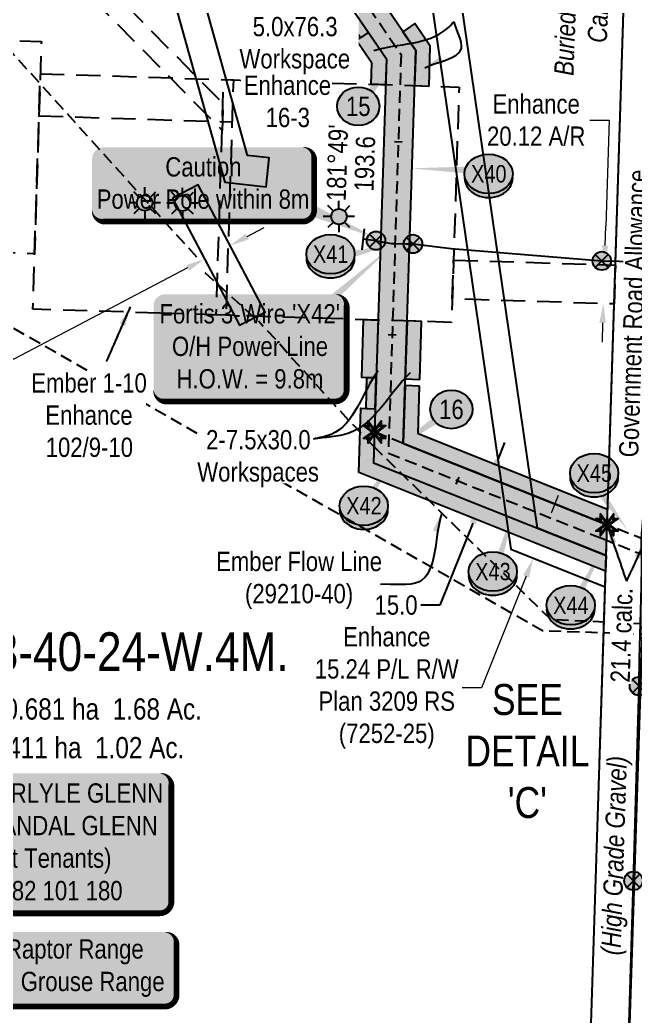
# Model space of a CAD drawing. Extents: x 337432 to 345408, y 5808486 to 5816348.
# Drawn here: x 338960 to 339278, y 5809742 to 5810258 of the extents above; entities that cross this region are included whole.
import ezdxf
from ezdxf.enums import TextEntityAlignment as Align

# ---------------------------------------------------------------- set-up
doc = ezdxf.new("R2010")
doc.units = 0
doc.header["$LTSCALE"] = 5
doc.header["$PDSIZE"] = 0.5
for name, pattern in [('foc-ACCESSROAD', [3.75, 2.5, -1.25]), ('foc-FLOWLINE', [3.75, 2.5, -1.25]), ('foc-TIELINE', [1.875, 1.25, -0.625]), ('foc-TRAV', [1.875, 1.25, -0.625]), ('POWERLINE5', [7.8, 2.4, -0.6, 0.6, -0.6, 0.6, -0.6, 2.4]), ('UG_PIPE', [1.875, 1.25, -0.625])]:
    doc.linetypes.add(name, pattern=pattern)
doc.layers.get('Defpoints').update_dxf_attribs({"color": 9})
for name, color, linetype in [('AS-OWNER', 7, 'Continuous'), ('AS-PIPE-UG', 44, 'UG_PIPE'), ('AS-PIPE-UG-T', 44, 'Continuous'), ('AS-POWER', 104, 'foc-POWER'), ('AS-POWER-EXISTING', 72, 'POWERLINE5'), ('AS-POWER-EXISTING-ANC', 72, 'Continuous'), ('AS-POWER-T4', 104, 'Continuous'), ('AS-SYMBOL', 7, 'Continuous'), ('AS-TELEPHONE-T', 224, 'Continuous'), ('AS-TELUS', 224, 'foc-TEL'), ('AS-WILDLIFE-BLOCK', 131, 'Continuous'), ('C-AR', 13, 'foc-ACCESSROAD'), ('C-FLOWLINE', 13, 'foc-FLOWLINE'), ('C-RW', 13, 'Continuous'), ('C-SYMBOL', 7, 'Continuous'), ('C-WS', 13, 'foc-ACCESSROAD'), ('C-WS-S', 13, 'Continuous'), ('CG-NOTES', 7, 'Continuous'), ('CHAINAGE', 201, 'foc-TIELINE'), ('DETAIL-T', 7, 'Continuous'), ('F-RW', 190, 'Continuous'), ('F-WS', 190, 'foc-ACCESSROAD'), ('F-WS-S', 190, 'Continuous'), ('L-AREAREQUIRED', 7, 'Continuous'), ('L-AREAWORK', 5, 'Continuous'), ('L-BD1', 253, 'Continuous'), ('L-MON', 1, 'Continuous'), ('L-ROAD-T', 7, 'Continuous'), ('L-SEC', 7, 'Continuous'), ('P-CROSSINGS', 250, 'Continuous'), ('P-ELEVATION', 7, 'Continuous'), ('P-IOP7', 10, 'Continuous'), ('P-IOP7-H', 21, 'Continuous'), ('P-LTO7', 14, 'Continuous'), ('P-PROPOSED', 10, 'Continuous'), ('P-PROPOSED-H', 21, 'Continuous'), ('P-TEMP-H7', 41, 'Continuous'), ('P-TEMP_WORKSPACE7', 46, 'Continuous'), ('P-TRAV', 4, 'foc-TRAV'), ('P-TXT', 4, 'Continuous')]:
    doc.layers.add(name, color=color, linetype=linetype)
for name, color, linetype, lineweight in [('C-AR-T', 13, 'Continuous', 9), ('C-RW-T', 13, 'Continuous', 9), ('C-WS-T', 13, 'Continuous', 9), ('F-RW-T', 190, 'Continuous', 9), ('F-WS-T', 190, 'Continuous', 9), ('P-TEMP-T7', 46, 'Continuous', 18), ('P-TEMP-T7-1', 46, 'Continuous', 18), ('T-TEXT', 48, 'Continuous', 18)]:
    doc.layers.add(name, color=color, linetype=linetype, lineweight=lineweight)
doc.styles.add('100L', font='', dxfattribs={"height": 11})
doc.styles.add('175L', font='', dxfattribs={"height": 20})
doc.styles.add('80', font='', dxfattribs={"height": 10})
doc.styles.add('80CG', font='', dxfattribs={"height": 10})
doc.styles.add('80L', font='', dxfattribs={"height": 10})
doc.styles.add('80LS', font='', dxfattribs={"height": 10})
doc.styles.add('Crossing', font='', dxfattribs={"height": 10})
doc.styles.add('foc-LtypeFont', font='', dxfattribs={"height": 7.35})
doc.styles.get('100L').set_extended_font_data('Arial Narrow')
doc.styles.get('175L').set_extended_font_data('Arial Narrow')
doc.styles.get('80').set_extended_font_data('Arial Narrow')
doc.styles.get('80CG').set_extended_font_data('Arial Narrow')
doc.styles.get('80L').set_extended_font_data('Arial Narrow')
doc.styles.get('80LS').set_extended_font_data('Arial Narrow', italic=True)
doc.styles.get('Crossing').set_extended_font_data('Arial Narrow')
doc.styles.get('foc-LtypeFont').set_extended_font_data('Arial Narrow')
doc.linetypes.add('foc-POWER', pattern='A,6,-1,["P",foc-LtypeFont,S=0.2,R=0,X=-0.625,Y=-0.75],-1.24,4', length=12.24)
doc.linetypes.add('foc-POWER-NOLINE', pattern='A,0,-4,["P",foc-LtypeFont,S=0.2,R=0,X=-0.625,Y=-0.75],-8.24', length=12.24)
doc.linetypes.add('foc-TEL', pattern='A,2,-1,["T",foc-LtypeFont,S=0.2,R=0,X=-0.425,Y=-0.75],-1.24,8', length=12.24)
doc.linetypes.add('foc-TEL-NOLINE', pattern='A,0,-2,["T",foc-LtypeFont,S=0.2,R=0,X=-0.425,Y=-0.75],-10.24', length=12.24)
doc.dimstyles.new('Compass 5 000', dxfattribs={"dimscale": 5, "dimtxt": 9, "dimasz": 2, "dimexe": 0.2, "dimexo": 0.0625, "dimgap": 0.5, "dimtad": 0, "dimtih": 1, "dimtoh": 1, "dimzin": 0, "dimdsep": 46, "dimtxsty": '80CG', "dimcen": 0.1, "dimse1": 1, "dimse2": 1, "dimclrd": 256, "dimclrt": 256, "dimaunit": 1, "dimadec": 4, "dimazin": 0, "dimtfac": 0.06, "dimtofl": 0, "dimtmove": 0, "dimatfit": 1, "dimfxl": 0.2, "dimtolj": 1, "dimtzin": 0, "dimlwd": -1, "dimarcsym": 0})

# ---------------------------------------------------------------- blocks, each defined once
blk = doc.blocks.new('*U49')
h = blk.add_hatch(color=255)
edge = h.paths.add_edge_path()
edge.add_line((-71.5, -20), (71.5, -20))
edge.add_arc((71.5, -14), 6, 270, 360)
edge.add_line((77.5, -14), (77.5, 12.5))
edge.add_arc((71.5, 12.5), 6, 0, 90)
edge.add_line((71.5, 18.5), (-71.5, 18.5))
edge.add_arc((-71.5, 12.5), 6, 90, 180)
edge.add_line((-77.5, 12.5), (-77.5, -14))
edge.add_arc((-71.5, -14), 6, 180, 270)
at = {"color": 131, "flags": 128}
blk.add_lwpolyline([(-71.5, -20, 3, 3, 0), (71.5, -20, 3, 3, 0.414214), (77.5, -14, 3, 3, 0), (77.5, 12.5, 3, 0, 0.414214), (71.5, 18.5, 0, 0, 0), (-71.5, 18.5, 0, 0, 0.414214), (-77.5, 12.5, 0, 0, 0), (-77.5, -14, 0, 3, 0.414214)], format="xyseb", close=True, dxfattribs=at)
at = {"color": 131, "style": '80'}
blk.add_attdef('ENTER_TEXT_001', (-35.99, -5), '', height=10, dxfattribs=at)
blk = doc.blocks.new('*D73')
at = {"layer": 'C-AR-T', "transparency": 16777216}
for p, q in [((339254.79, 5810206.32), (339264.79, 5810206.32)), ((339264.79, 5810206.32), (339263.05, 5810151.43)), ((339262.74, 5810141.43), (339263.05, 5810151.43)), ((339261.46, 5810101.33), (339261.15, 5810091.34))]:
    blk.add_line(p, q, dxfattribs=at)
for points in [[(339261.07, 5810141.48), (339264.4, 5810141.38), (339262.42, 5810131.44)], [(339259.8, 5810101.39), (339263.13, 5810101.28), (339261.78, 5810111.33)]]:
    blk.add_solid(points, dxfattribs=at)
at = {"layer": 'Defpoints', "color": 0, "transparency": 16777216}
for p in [(339220.32, 5810132.77), (339262.42, 5810131.44), (339219.68, 5810112.66)]:
    blk.add_point(p, dxfattribs=at)
at = {"layer": 'C-AR-T', "transparency": 16777216, "insert": (339227.06, 5810206.32), "char_height": 10, "attachment_point": 5, "style": '80CG'}
blk.add_mtext('\\A1;Enhance\\P20.12 A/R', dxfattribs=at)
blk = doc.blocks.new('*D127')
at = {"layer": 'C-RW-T', "transparency": 16777216}
for p, q in [((339053.61, 5810311.13), (339063.24, 5810313.82)), ((339019.87, 5810301.71), (338919.68, 5810273.76)), ((338919.68, 5810273.76), (338909.68, 5810273.76))]:
    blk.add_line(p, q, dxfattribs=at)
for points in [[(339053.16, 5810312.73), (339054.06, 5810309.52), (339043.98, 5810308.44)], [(339019.42, 5810303.32), (339020.31, 5810300.11), (339029.5, 5810304.4)]]:
    blk.add_solid(points, dxfattribs=at)
at = {"layer": 'Defpoints', "color": 0, "transparency": 16777216}
for p in [(339043.98, 5810308.44), (339044.57, 5810306.32), (339030.09, 5810302.28)]:
    blk.add_point(p, dxfattribs=at)
at = {"layer": 'C-RW-T', "transparency": 16777216, "insert": (338870.6, 5810273.76), "char_height": 10, "attachment_point": 5, "style": '80CG'}
blk.add_mtext('\\A1;Enhance\\P15.00 P/L R/W\\PPlan 952 3120', dxfattribs=at)
blk = doc.blocks.new('*D172')
at = {"layer": 'C-RW-T', "transparency": 16777216}
for p, q in [((339234.92, 5810002.94), (339238.62, 5810012.23)), ((339221.85, 5809970.19), (339198.77, 5809912.36)), ((339198.77, 5809912.36), (339188.77, 5809912.36))]:
    blk.add_line(p, q, dxfattribs=at)
for points in [[(339233.37, 5810003.56), (339236.47, 5810002.32), (339231.21, 5809993.65)], [(339220.3, 5809970.8), (339223.4, 5809969.57), (339225.55, 5809979.47)]]:
    blk.add_solid(points, dxfattribs=at)
at = {"layer": 'Defpoints', "color": 0, "transparency": 16777216}
for p in [(339243.51, 5809988.75), (339225.55, 5809979.47), (339237.86, 5809974.57)]:
    blk.add_point(p, dxfattribs=at)
at = {"layer": 'C-RW-T', "transparency": 16777216, "insert": (339149.69, 5809912.36), "char_height": 10, "width": 372.4986, "attachment_point": 5, "style": '80CG'}
blk.add_mtext('\\A1;Enhance\\P15.24 P/L R/W\\PPlan 3209 RS\\P(7252-25)', dxfattribs=at)
blk = doc.blocks.new('*D212')
at = {"layer": 'Defpoints', "color": 0, "transparency": 16777216}
for p in [(339068.61, 5810141.4), (339070.19, 5810138.39), (339056.96, 5810131.43)]:
    blk.add_point(p, dxfattribs=at)
at = {"layer": 'F-RW-T', "transparency": 16777216}
for p, q in [((339077.46, 5810146.06), (339086.31, 5810150.72)), ((339046.53, 5810129.79), (338956.64, 5810082.5)), ((338956.64, 5810082.5), (338946.64, 5810082.5))]:
    blk.add_line(p, q, dxfattribs=at)
for points in [[(339076.68, 5810147.54), (339078.23, 5810144.59), (339068.61, 5810141.4)], [(339045.75, 5810131.26), (339047.3, 5810128.31), (339055.38, 5810134.45)]]:
    blk.add_solid(points, dxfattribs=at)
at = {"layer": 'F-RW-T', "transparency": 16777216, "insert": (338907.55, 5810082.5), "char_height": 10, "attachment_point": 5, "style": '80CG'}
blk.add_mtext('\\A1;Ember\\P15.00 P/L R/W\\PPlan 022 0917', dxfattribs=at)
blk = doc.blocks.new('*D215')
at = {"layer": 'Defpoints', "color": 0, "transparency": 16777216}
for p in [(338865.12, 5809642.7), (338873.2, 5809642.45), (338864.81, 5809632.65)]:
    blk.add_point(p, dxfattribs=at)
at = {"layer": 'F-RW-T', "transparency": 16777216}
for p, q in [((338873.51, 5809652.45), (338874.35, 5809679.37)), ((338874.35, 5809679.37), (338884.35, 5809679.37)), ((338872.58, 5809622.41), (338872.27, 5809612.41))]:
    blk.add_line(p, q, dxfattribs=at)
for points in [[(338871.85, 5809652.5), (338875.18, 5809652.4), (338873.2, 5809642.45)], [(338870.91, 5809622.46), (338874.24, 5809622.35), (338872.89, 5809632.4)]]:
    blk.add_solid(points, dxfattribs=at)
at = {"layer": 'F-RW-T', "transparency": 16777216, "insert": (338930.74, 5809679.37), "char_height": 10, "attachment_point": 5, "style": '80CG'}
blk.add_mtext('\\A1;Ember\\P10.06 P/L R/W\\PPlan 5438 MC\\P(29210-194 Abd.)', dxfattribs=at)
blk = doc.blocks.new('*U55')
h = blk.add_hatch(color=59)
edge = h.paths.add_edge_path()
edge.add_line((-71.5, -37), (71.5, -37))
edge.add_arc((71.5, -31), 6, 270, 360)
edge.add_line((77.5, -31), (77.5, 29.5))
edge.add_arc((71.5, 29.5), 6, 0, 90)
edge.add_line((71.5, 35.5), (-71.5, 35.5))
edge.add_arc((-71.5, 29.5), 6, 90, 180)
edge.add_line((-77.5, 29.5), (-77.5, -31))
edge.add_arc((-71.5, -31), 6, 180, 270)
at = {"color": 1, "flags": 128}
blk.add_lwpolyline([(-71.5, -37, 3, 3, 0), (71.5, -37, 3, 3, 0.414214), (77.5, -31, 3, 3, 0), (77.5, 29.5, 3, 0, 0.414214), (71.5, 35.5, 0, 0, 0), (-71.5, 35.5, 0, 0, 0.414214), (-77.5, 29.5, 0, 0, 0), (-77.5, -31, 0, 3, 0.414214)], format="xyseb", close=True, dxfattribs=at)
blk.add_lwpolyline([(-23.19, -12.72, 0, 7.5, 0), (0, 0, 0, 0, 0)], format="xyseb", dxfattribs=at)
at = {"color": 1, "style": '80'}
blk.add_attdef('ENTER_TEXT_001', (-35.99, -5), '', height=10, dxfattribs=at)
blk = doc.blocks.new('xing2')
h = blk.add_hatch(color=50)
h.dxf.hatch_style = 1
edge = h.paths.add_edge_path()
edge.add_ellipse((0, 0), major_axis=(-12.5, 0), ratio=0.816297, start_angle=0, end_angle=360)
h = blk.add_hatch(color=250)
h.dxf.hatch_style = 1
edge = h.paths.add_edge_path()
edge.add_ellipse((0, -2.05), major_axis=(-12.5, 0), ratio=0.816297, start_angle=0, end_angle=180)
edge.add_line((12.5, -2.05), (12.5, 0))
edge.add_ellipse((0, 0), major_axis=(-12.5, 0), ratio=0.816297, start_angle=0, end_angle=180, ccw=False)
edge.add_line((-12.5, 0), (-12.5, -2.05))
at = {"color": 250}
blk.add_ellipse((0, 0), major_axis=(-12.5, 0), ratio=0.816297, dxfattribs=at)
blk.add_ellipse((0, -2.05), major_axis=(-12.5, 0), ratio=0.816297, start_param=0, end_param=3.141593, dxfattribs=at)
at = {"color": 250, "style": 'Crossing'}
blk.add_attdef('CROSSING', text='', height=9, dxfattribs=at).set_placement((0.09, 0.02), align=Align.MIDDLE_CENTER)
at = {"color": 250, "style": 'Crossing', "flags": 1}
for tag, p in [('OWNER', (0.09, -12.49)), ('DESCRIPTION', (0.09, -25.77)), ('LOCATION', (0.09, -39.3)), ('DWG_REF', (0.09, -52.84))]:
    blk.add_attdef(tag, text='', height=9, dxfattribs=at).set_placement(p, align=Align.MIDDLE_CENTER)
blk = doc.blocks.new('GAS')
h = blk.add_hatch(color=255)
h.dxf.hatch_style = 1
edge = h.paths.add_edge_path()
edge.add_arc((0, 0), 0.9, 0, 360)
for p, q in [((-0.57, 0.57), (-1.14, 1.14)), ((0, 0.81), (0, 1.62)), ((0.57, 0.57), (1.14, 1.14)), ((-0.81, 0), (-1.62, 0)), ((1.62, 0), (0.81, 0)), ((-0.57, -0.57), (-1.14, -1.14)), ((0, -0.81), (0, -1.62)), ((1.14, -1.14), (0.57, -0.57))]:
    blk.add_line(p, q)
blk.add_circle((0, 0), 0.8)
blk = doc.blocks.new('TEMP')
h = blk.add_hatch(color=255)
h.dxf.hatch_style = 1
h.paths.add_polyline_path([(0, 0.25), (-0.67, 1.15), (-0.67, 0.67), (-1.15, 0.67), (-0.25, 0), (-1.15, -0.67), (-0.67, -0.67), (-0.67, -1.15), (0, -0.25), (0.67, -1.15), (0.67, -0.67), (1.15, -0.67), (0.25, 0), (1.15, 0.67), (0.67, 0.67), (0.67, 1.15)])
h.paths.add_polyline_path([(0.57, 0.85), (0.57, 0.57), (0.85, 0.57), (0.08, 0), (0.85, -0.57), (0.57, -0.57), (0.57, -0.85), (0, -0.08), (-0.57, -0.85), (-0.57, -0.57), (-0.85, -0.57), (-0.08, 0), (-0.85, 0.57), (-0.57, 0.57), (-0.57, 0.85), (0, 0.08)], flags=16)
h = blk.add_hatch(color=1)
h.dxf.hatch_style = 1
h.paths.add_polyline_path([(0, 0.08), (-0.57, 0.85), (-0.57, 0.57), (-0.85, 0.57), (-0.08, 0), (-0.85, -0.57), (-0.57, -0.57), (-0.57, -0.85), (0, -0.08), (0.57, -0.85), (0.57, -0.57), (0.85, -0.57), (0.08, 0), (0.85, 0.57), (0.57, 0.57), (0.57, 0.85)])
at = {"color": 1}
for p, q in [((-0.08, 0), (0.08, 0)), ((0, 0.08), (0, -0.08))]:
    blk.add_line(p, q, dxfattribs=at)
at = {"color": 255, "flags": 128}
blk.add_lwpolyline([(-0.25, 0), (-1.15, 0.67), (-0.67, 0.67), (-0.67, 1.15), (0, 0.25), (0.67, 1.15), (0.67, 0.67), (1.15, 0.67), (0.25, 0), (1.15, -0.67), (0.67, -0.67), (0.67, -1.15), (0, -0.25), (-0.67, -1.15), (-0.67, -0.67), (-1.15, -0.67)], close=True, dxfattribs=at)
at = {"color": 1, "flags": 128}
blk.add_lwpolyline([(-0.08, 0), (-0.85, 0.57), (-0.57, 0.57), (-0.57, 0.85), (0, 0.08), (0.57, 0.85), (0.57, 0.57), (0.85, 0.57), (0.08, 0), (0.85, -0.57), (0.57, -0.57), (0.57, -0.85), (0, -0.08), (-0.57, -0.85), (-0.57, -0.57), (-0.85, -0.57)], close=True, dxfattribs=at)
blk = doc.blocks.new('*U306')
at = {"layer": 'P-ELEVATION'}
h = blk.add_hatch(color=111, dxfattribs=at)
h.dxf.hatch_style = 1
edge = h.paths.add_edge_path()
edge.add_ellipse((0, 0), major_axis=(-10.94, 0), ratio=0.913794, start_angle=0, end_angle=360)
at = {"layer": 'P-ELEVATION', "color": 7, "flags": 128}
blk.add_lwpolyline([(0, 0, 5, 0, 0), (22.16, 26.78, 0, 0, 0)], format="xyseb", dxfattribs=at)
at = {"layer": 'P-ELEVATION', "color": 7}
blk.add_ellipse((0, 0), major_axis=(-10.94, 0), ratio=0.913794, dxfattribs=at)
at = {"layer": 'P-ELEVATION', "style": '80'}
blk.add_attdef('BEND', text='', height=10, dxfattribs=at).set_placement((0, 0), align=Align.MIDDLE_CENTER)
blk = doc.blocks.new('*U305')
at = {"layer": 'P-ELEVATION'}
h = blk.add_hatch(color=111, dxfattribs=at)
h.dxf.hatch_style = 1
edge = h.paths.add_edge_path()
edge.add_ellipse((0, 0), major_axis=(-10.94, 0), ratio=0.913794, start_angle=0, end_angle=360)
at = {"layer": 'P-ELEVATION', "color": 7, "flags": 128}
blk.add_lwpolyline([(0, 0, 5, 0, 0), (-32.63, -22.66, 0, 0, 0)], format="xyseb", dxfattribs=at)
at = {"layer": 'P-ELEVATION', "color": 7}
blk.add_ellipse((0, 0), major_axis=(-10.94, 0), ratio=0.913794, dxfattribs=at)
at = {"layer": 'P-ELEVATION', "style": '80'}
blk.add_attdef('BEND', text='', height=10, dxfattribs=at).set_placement((0, 0), align=Align.MIDDLE_CENTER)
blk = doc.blocks.new('POWERPOLE')
h = blk.add_hatch(color=255)
edge = h.paths.add_edge_path()
edge.add_arc((0, 0), 0.96, 0, 360)
at = {"linetype": 'Continuous'}
for p, q in [((0.68, -0.68), (-0.68, 0.68)), ((-0.68, -0.68), (0.68, 0.68))]:
    blk.add_line(p, q, dxfattribs=at)
blk.add_circle((0, 0), 0.96, dxfattribs=at)
blk = doc.blocks.new('*U302')
at = {"color": 72}
blk.add_line((0.12, 1.09), (-0.12, -1.09), dxfattribs=at)
at = {"layer": 'AS-SYMBOL', "color": 72, "flags": 128}
blk.add_lwpolyline([(1.36, -0.15), (0, 0)], dxfattribs=at)
blk = doc.blocks.new('*U303')
h = blk.add_hatch(color=255)
edge = h.paths.add_edge_path()
edge.add_line((-44, -28.5), (44, -28.5))
edge.add_arc((44, -22.5), 6, 270, 360)
edge.add_line((50, -22.5), (50, 21))
edge.add_arc((44, 21), 6, 0, 90)
edge.add_line((44, 27), (-44, 27))
edge.add_arc((-44, 21), 6, 90, 180)
edge.add_line((-50, 21), (-50, -22.5))
edge.add_arc((-44, -22.5), 6, 180, 270)
at = {"color": 104, "flags": 128}
blk.add_lwpolyline([(-44, -28.5, 3, 3, 0), (44, -28.5, 3, 3, 0.414214), (50, -22.5, 3, 3, 0), (50, 21, 3, 0, 0.414214), (44, 27, 0, 0, 0), (-44, 27, 0, 0, 0.414214), (-50, 21, 0, 0, 0), (-50, -22.5, 0, 3, 0.414214)], format="xyseb", close=True, dxfattribs=at)
at = {"color": 104, "style": '80'}
blk.add_attdef('ENTER_TEXT_001', (-26.85, -4.92), '', height=10, dxfattribs=at)
blk = doc.blocks.new('*U258')
h = blk.add_hatch(color=50)
edge = h.paths.add_edge_path()
edge.add_line((-51.5, -20), (51.5, -20))
edge.add_arc((51.5, -14), 6, 270, 360)
edge.add_line((57.5, -14), (57.5, 12.5))
edge.add_arc((51.5, 12.5), 6, 0, 90)
edge.add_line((51.5, 18.5), (-51.5, 18.5))
edge.add_arc((-51.5, 12.5), 6, 90, 180)
edge.add_line((-57.5, 12.5), (-57.5, -14))
edge.add_arc((-51.5, -14), 6, 180, 270)
at = {"color": 240, "flags": 128}
blk.add_lwpolyline([(-51.5, -20, 3, 3, 0), (51.5, -20, 3, 3, 0.414214), (57.5, -14, 3, 3, 0), (57.5, 12.5, 3, 0, 0.414214), (51.5, 18.5, 0, 0, 0), (-51.5, 18.5, 0, 0, 0.414214), (-57.5, 12.5, 0, 0, 0), (-57.5, -14, 0, 3, 0.414214)], format="xyseb", close=True, dxfattribs=at)
at = {"color": 240, "style": '80'}
blk.add_attdef('ENTER_TEXT_001', (-26.85, -4.92), '', height=10, dxfattribs=at)
blk = doc.blocks.new('*D304')
at = {"layer": 'Defpoints', "color": 0, "transparency": 16777216}
for p in [(339197.03, 5810023.45), (339203.47, 5810020.88), (339191.47, 5810009.52)]:
    blk.add_point(p, dxfattribs=at)
at = {"layer": 'P-TXT', "transparency": 16777216}
for p, q in [((339207.18, 5810030.17), (339210.89, 5810039.46)), ((339194.21, 5809997.67), (339177.26, 5809955.22)), ((339177.26, 5809955.22), (339167.26, 5809955.22))]:
    blk.add_line(p, q, dxfattribs=at)
for points in [[(339205.63, 5810030.79), (339208.73, 5810029.55), (339203.47, 5810020.88)], [(339192.66, 5809998.28), (339195.75, 5809997.05), (339197.91, 5810006.95)]]:
    blk.add_solid(points, dxfattribs=at)
at = {"layer": 'P-TXT', "transparency": 16777216, "insert": (339154.51, 5809955.22), "char_height": 10, "attachment_point": 5, "style": '80CG'}
blk.add_mtext('\\A1;15.0', dxfattribs=at)

msp = doc.modelspace()

# ---------------------------------------------------------------- hatches: boundary and pattern name
at = {"layer": 'P-IOP7-H'}
h = msp.add_hatch(color=256, dxfattribs=at)
h.dxf.hatch_style = 1
h.paths.add_polyline_path([(339149.52, 5810238.074), (339142.89, 5810028.917), (339263.248, 5809980.872), (339263.759, 5809996.815), (339158.212, 5810038.948), (339164.664, 5810242.491), (339095.289, 5810344.047), (339080.299, 5810344.524), (339080.144, 5810339.63)])
at = {"layer": 'P-PROPOSED-H'}
h = msp.add_hatch(color=256, dxfattribs=at)
h.dxf.hatch_style = 1
h.paths.add_polyline_path([(339149.52, 5810238.074), (339142.89, 5810028.917), (339263.248, 5809980.872), (339263.759, 5809996.815), (339158.212, 5810038.948), (339164.664, 5810242.491), (339095.289, 5810344.047), (339125.944, 5811311.092), (339028.933, 5811364.829), (338702.719, 5811577.933), (338664.844, 5811580.66), (338497.66, 5811690.068), (338285.099, 5811768.626), (338077.767, 5811899.573), (338080.091, 5811972.02), (338065.102, 5811972.491), (337951.559, 5811896.194), (337959.922, 5811883.745), (338064.51, 5811954.025), (338062.501, 5811891.478), (338278.423, 5811755.105), (338490.869, 5811676.59), (338659.887, 5811565.981), (338697.768, 5811563.254), (339021.514, 5811351.762), (339110.665, 5811302.409), (339080.144, 5810339.63)])
at = {"layer": 'P-TEMP-H7'}
h = msp.add_hatch(color=256, dxfattribs=at)
h.dxf.hatch_style = 1
h.paths.add_polyline_path([(339136.03, 5810248.96), (339092.935, 5810312.044), (339097.063, 5810314.864), (339140.157, 5810251.779)])
h = msp.add_hatch(color=256, dxfattribs=at)
h.dxf.hatch_style = 1
h.paths.add_polyline_path([(339171.579, 5810223.972), (339172.236, 5810244.7), (339164.254, 5810256.384), (339158.063, 5810252.155), (339164.664, 5810242.491), (339164.085, 5810224.21)])
h = msp.add_hatch(color=256, dxfattribs=at)
h.dxf.hatch_style = 1
h.paths.add_polyline_path([(339141.601, 5810224.922), (339141.948, 5810235.865), (339133.966, 5810247.55), (339140.157, 5810251.779), (339149.52, 5810238.074), (339149.096, 5810224.685)])
h = msp.add_hatch(color=256, dxfattribs=at)
h.dxf.hatch_style = 1
h.paths.add_polyline_path([(339145.233, 5810102.826), (339144.282, 5810072.848), (339136.788, 5810073.085), (339137.738, 5810103.064)])
h = msp.add_hatch(color=256, dxfattribs=at)
h.dxf.hatch_style = 1
h.paths.add_polyline_path([(339166.766, 5810072.135), (339167.716, 5810102.113), (339160.222, 5810102.351), (339159.271, 5810072.372)])
h = msp.add_hatch(color=256, dxfattribs=at)
h.dxf.hatch_style = 1
h.paths.add_polyline_path([(339143.777, 5810056.901), (339144.282, 5810072.848), (339139.286, 5810073.006), (339138.78, 5810057.059)])
h = msp.add_hatch(color=256, dxfattribs=at)
h.dxf.hatch_style = 1
h.paths.add_polyline_path([(339166.657, 5810068.689), (339159.162, 5810068.927), (339158.212, 5810038.948), (339263.759, 5809996.815), (339264.015, 5810004.787), (339165.873, 5810043.964)])
h = msp.add_hatch(color=256, dxfattribs=at)
h.dxf.hatch_style = 1
h.paths.add_polyline_path([(339262.993, 5809972.9), (339135.228, 5810023.902), (339136.282, 5810057.139), (339143.777, 5810056.901), (339142.89, 5810028.917), (339263.248, 5809980.872)])

# ---------------------------------------------------------------- linework, layer by layer
at = {"color": 240, "flags": 128}
msp.add_lwpolyline([(339144.299, 5810145.28, 0, 7.498, 0), (339102.559, 5810163.185, 0, 0, 0)], format="xyseb", dxfattribs=at)
at = {"layer": 'AS-PIPE-UG', "flags": 128}
for points in [[(338721.171, 5810502.77), (338908.703, 5810293.331), (339053.286, 5810133.248)], [(339440.526, 5809783.011), (339331.506, 5809938.29), (339230.317, 5809941.953), (338478.494, 5810371.769), (338370.294, 5810400.017)], [(339055.445, 5810127.488), (339083.323, 5810102.209)], [(339142.88, 5810037.466), (339136.958, 5810043.747), (339124.786, 5810056.505), (339108.468, 5810074.685), (339100.359, 5810083.379), (339093.162, 5810091.669), (339083.323, 5810102.209)], [(339142.88, 5810037.466), (339234.447, 5809947.936), (339308.028, 5809944.349)]]:
    msp.add_lwpolyline(points, dxfattribs=at)
at = {"layer": 'AS-POWER', "linetype": 'foc-POWER-NOLINE', "flags": 128}
msp.add_lwpolyline([(339269.074, 5809534.449), (339277.401, 5809812.494), (339280.331, 5809913.264, -0.0054767), (339281.595, 5809963.284, -0.0054767), (339281.733, 5809973.118, -0.0054767), (339281.729, 5809981.031, -0.0054767), (339281.523, 5809989.284, -0.0054767), (339283.891, 5810014.335, -0.0054767), (339287.746, 5810133.043), (339287.069, 5810143.629), (339287.676, 5810151.18), (339287.694, 5810158.661), (339288.577, 5810190.63), (339289.842, 5810228.303), (339291.483, 5810248.255), (339294.677, 5810348.745), (339294.677, 5810348.745)], format="xyb", dxfattribs=at)
at = {"layer": 'AS-POWER', "flags": 128}
msp.add_lwpolyline([(339144.139, 5810143.934), (339152.145, 5810142.526), (339153.903, 5810142.395), (339159.713, 5810142.286), (339163.307, 5810142.256), (339183.129, 5810139.838), (339261.008, 5810133.466), (339287.746, 5810133.043)], dxfattribs=at)
at = {"layer": 'AS-POWER-T4', "flags": 128}
msp.add_lwpolyline([(339153.903, 5810142.395, 0, 4.999, 0), (339110.146, 5810104.038, 4.999, 4.999, 0)], format="xyseb", dxfattribs=at)
at = {"layer": 'AS-TELUS', "linetype": 'foc-TEL-NOLINE', "flags": 128}
msp.add_lwpolyline([(339259.802, 5809873.278), (339274.7, 5810338.41)], dxfattribs=at)
at = {"layer": 'C-AR', "flags": 128}
msp.add_lwpolyline([(339184.274, 5810133.913), (339268.052, 5810131.258), (339267.415, 5810111.151), (339183.637, 5810113.807)], close=True, dxfattribs=at)
at = {"layer": 'C-FLOWLINE', "flags": 128}
msp.add_lwpolyline([(337944.964, 5811823.574), (338570.58, 5810908.745), (338838.614, 5810457.967), (338874.383, 5810408.444), (339064.862, 5810214.949), (339064.422, 5810201.056), (338866.673, 5810401.935), (338829.969, 5810452.827), (338562.115, 5810903.301), (337932.508, 5811823.966)], dxfattribs=at)
at = {"layer": 'C-RW', "flags": 128}
for points in [[(339147.486, 5810442.579), (339213.877, 5809984.134), (339262.729, 5809964.641), (339263.248, 5809980.872), (339227.688, 5809995.067), (339162.944, 5810442.08), (339028.933, 5811364.829), (339011.82, 5811375.886)], [(338819.258, 5810453.173), (338997.423, 5810419.237), (339065.858, 5810174.182), (339087.213, 5810171.855), (339088.839, 5810186.772), (339077.583, 5810187.997), (339009.437, 5810432.241), (338915.859, 5810450.055), (338830.145, 5810466.372), (338803.246, 5810549.055), (338788.974, 5810544.395), (338813.309, 5810469.579), (338752.526, 5810481.15), (338682.574, 5810580.757), (338670.323, 5810572.108), (338744.122, 5810467.483)]]:
    msp.add_lwpolyline(points, close=True, dxfattribs=at)
at = {"layer": 'C-WS', "flags": 128}
for points in [[(338865.984, 5810250.485), (338970.869, 5810247.1), (338967.315, 5810137.128), (338862.429, 5810140.512)], [(339065.255, 5810227.343), (339187.114, 5810223.48), (339183.251, 5810101.621), (339061.392, 5810105.484)]]:
    msp.add_lwpolyline(points, close=True, dxfattribs=at)
at = {"layer": 'CHAINAGE'}
for p, q in [((339153.666, 5810195.313), (339157.663, 5810195.186)), ((339150.498, 5810095.385), (339154.495, 5810095.258)), ((339185.62, 5810017.781), (339187.103, 5810021.495))]:
    msp.add_line(p, q, dxfattribs=at)
at = {"layer": 'F-RW', "flags": 128}
msp.add_lwpolyline([(339038.762, 5810165.92), (339073.489, 5810100.123), (339086.741, 5810106.935), (339052.025, 5810172.928)], close=True, dxfattribs=at)
at = {"layer": 'F-WS'}
msp.add_line((338969.626, 5810208.632), (339069.574, 5810205.405), dxfattribs=at)
at = {"layer": 'F-WS', "flags": 128}
msp.add_lwpolyline([(339032.065, 5810106.413), (338966.451, 5810108.493), (338970.33, 5810230.411), (339070.277, 5810227.183), (339066.401, 5810105.325), (339032.065, 5810106.413)], dxfattribs=at)
at = {"layer": 'L-SEC'}
for points in [[(339248.958, 5809534.666), (339248.971, 5809535.082), (339248.971, 5809535.082), (339261.835, 5809936.746), (339274.7, 5810338.41)], [(339269.074, 5809534.449), (339281.938, 5809936.112), (339294.803, 5810337.772)]]:
    msp.add_lwpolyline(points, dxfattribs=at)
at = {"layer": 'P-CROSSINGS', "flags": 128}
for points in [[(339161.735, 5810181.401, 0, 3.998, 0), (339195.317, 5810180.392, 1.999, 1.999, 0)], [(339153.903, 5810142.395, 0, 3.998, 0), (339127.717, 5810135.859, 1.999, 1.999, 0)], [(339151.894, 5810028.652, 0, 3.998, 0), (339138.411, 5810008.379, 1.999, 1.999, 0)], [(339274.621, 5809993.697, 0, 3.998, 0), (339258.936, 5810015.577, 1.999, 1.999, 0)], [(339216.511, 5810008.27, 0, 3.998, 0), (339206.227, 5809973.472, 1.999, 1.999, 0)]]:
    msp.add_lwpolyline(points, format="xyseb", dxfattribs=at)
at = {"layer": 'P-LTO7', "flags": 128}
msp.add_lwpolyline([(339149.52, 5810238.074), (339142.89, 5810028.917), (339263.248, 5809980.872), (339263.759, 5809996.815), (339158.212, 5810038.948), (339164.664, 5810242.491), (339095.289, 5810344.047), (339080.299, 5810344.524), (339080.144, 5810339.63), (339149.52, 5810238.074)], close=True, dxfattribs=at)
at = {"layer": 'P-TEMP_WORKSPACE7', "flags": 128}
for points in [[(339136.03, 5810248.96), (339092.935, 5810312.044), (339097.063, 5810314.864), (339140.157, 5810251.779)], [(339171.579, 5810223.972), (339172.236, 5810244.7), (339164.254, 5810256.384), (339158.063, 5810252.155), (339164.664, 5810242.491), (339164.085, 5810224.21)], [(339141.601, 5810224.922), (339141.948, 5810235.865), (339133.966, 5810247.55), (339140.157, 5810251.779), (339149.52, 5810238.074), (339149.096, 5810224.685)], [(339145.233, 5810102.826), (339144.282, 5810072.848), (339136.788, 5810073.085), (339137.738, 5810103.064)], [(339166.766, 5810072.135), (339167.716, 5810102.113), (339160.222, 5810102.351), (339159.271, 5810072.372)], [(339143.777, 5810056.901), (339144.282, 5810072.848), (339139.286, 5810073.006), (339138.78, 5810057.059)], [(339166.657, 5810068.689), (339159.162, 5810068.927), (339158.212, 5810038.948), (339263.759, 5809996.815), (339264.015, 5810004.787), (339165.873, 5810043.964)], [(339262.993, 5809972.9), (339135.228, 5810023.902), (339136.282, 5810057.139), (339143.777, 5810056.901), (339142.89, 5810028.917), (339263.248, 5809980.872)]]:
    msp.add_lwpolyline(points, close=True, dxfattribs=at)
at = {"layer": 'P-TRAV'}
for p, q in [((339158.212, 5810038.948), (339143.395, 5810044.863)), ((339208.867, 5810018.727), (339192.784, 5810025.147)), ((339283.628, 5809988.884), (339263.759, 5809996.815))]:
    msp.add_line(p, q, dxfattribs=at)

# ---------------------------------------------------------------- block references
at = {"xscale": 0.99978226, "yscale": 0.99978226, "zscale": 0.99978226}
msp.add_blockref('*U305', (339183.172, 5810056.59), dxfattribs=at).add_auto_attribs({'BEND': '16'})
at = {"layer": 'AS-OWNER', "color": 5}
ref = msp.add_blockref('*U55', (338960.684, 5809832.675), dxfattribs=at)
ref.add_attrib('ENTER_TEXT_001', 'WESLEY CARLYLE GLENN', (338888.198, 5809852.935), dxfattribs={"layer": '0', "color": 1, "height": 10, "style": '80'})
ref.add_attrib('ENTER_TEXT_002', 'WESLEY RANDAL GLENN', (338891.07, 5809836.091), dxfattribs={"layer": '0', "color": 1, "height": 10, "style": '80'})
ref.add_attrib('ENTER_TEXT_003', '(As Joint Tenants)', (338914.204, 5809819.253), dxfattribs={"layer": '0', "color": 1, "height": 10, "style": '80'})
ref.add_attrib('ENTER_TEXT_004', 'C. of T. 082 101 180', (338908.464, 5809802.409), dxfattribs={"layer": '0', "color": 1, "height": 10, "style": '80'})
at = {"layer": 'AS-POWER-EXISTING', "xscale": 4.998911300000001, "yscale": 4.998911300000001, "zscale": 4.998911300000001}
for p in [(339144.139, 5810143.934), (339163.307, 5810142.256), (339261.008, 5810133.466), (339280.331, 5809913.264), (339277.401, 5809812.494)]:
    msp.add_blockref('POWERPOLE', p, dxfattribs=at)
at = {"layer": 'AS-POWER-EXISTING-ANC', "xscale": 4.998911300000001, "yscale": 4.998911300000001, "zscale": 4.998911300000001}
msp.add_blockref('*U302', (339137.362, 5810144.667), dxfattribs=at)
at = {"layer": 'AS-POWER-T4'}
ref = msp.add_blockref('*U303', (339078.945, 5810089.181), dxfattribs=dict(at, xscale=0.99978226, yscale=0.99978226, zscale=0.99978226))
ref.add_attrib('ENTER_TEXT_001', "Fortis 3-Wire 'X42'", (339032.001, 5810101.087), dxfattribs={"layer": '0', "color": 104, "height": 9.99782, "style": '80'})
ref.add_attrib('ENTER_TEXT_002', 'O/H Power Line', (339038.483, 5810084.247), dxfattribs={"layer": '0', "color": 104, "height": 9.99782, "style": '80'})
ref.add_attrib('ENTER_TEXT_003', 'H.O.W. = 9.8m', (339040.839, 5810067.406), dxfattribs={"layer": '0', "color": 104, "height": 9.99782, "style": '80'})
at = {"layer": 'AS-WILDLIFE-BLOCK'}
ref = msp.add_blockref('*U49', (338963.379, 5809767.418), dxfattribs=dict(at, xscale=0.99978226, yscale=0.99978226, zscale=0.99978226))
ref.add_attrib('ENTER_TEXT_001', 'Sensitive Raptor Range', (338902.887, 5809772.22), dxfattribs={"layer": '0', "color": 131, "height": 9.99783, "style": '80'})
ref.add_attrib('ENTER_TEXT_002', 'Sharp Tailed Grouse Range', (338892.061, 5809755.38), dxfattribs={"layer": '0', "color": 131, "height": 9.99783, "style": '80'})
at = {"layer": 'C-WS-S', "xscale": 5.000000000000043, "yscale": 5.000000000000043, "zscale": 5.000000000000043}
msp.add_blockref('GAS', (339124.944, 5810156.394), dxfattribs=at)
at = {"layer": 'CG-NOTES'}
ref = msp.add_blockref('*U258', (339054.643, 5810173.819), dxfattribs=dict(at, xscale=0.99978226, yscale=0.99978226, zscale=0.99978226))
ref.add_attrib('ENTER_TEXT_001', 'Caution', (339035.036, 5810177.169), dxfattribs={"layer": '0', "color": 240, "height": 9.9978, "style": '80'})
ref.add_attrib('ENTER_TEXT_002', 'Power Pole within 8m', (338999.512, 5810160.465), dxfattribs={"layer": '0', "color": 240, "height": 9.99782, "style": '80'})
at = {"layer": 'F-WS-S', "xscale": 5.000000000000043, "yscale": 5.000000000000043, "zscale": 5.000000000000043}
for p in [(339024.368, 5810163.473), (339043.897, 5810163.278)]:
    msp.add_blockref('GAS', p, dxfattribs=at)
at = {"layer": 'L-MON', "color": 5, "xscale": 4.998911300000001, "yscale": 4.998911300000001, "zscale": 4.998911300000001}
for p in [(339143.395, 5810044.863), (339263.759, 5809996.815)]:
    msp.add_blockref('TEMP', p, dxfattribs=at)
at = {"layer": 'P-CROSSINGS', "xscale": 0.9996571799999981, "yscale": 0.9996571799999981, "zscale": 0.9996571799999981}
for p, values in [((339202.444, 5810178.537), {'CROSSING': 'X40'}), ((339120.573, 5810136.934), {'CROSSING': 'X41'}), ((339137.794, 5810006.677), {'CROSSING': 'X42'}), ((339204.591, 5809972.604), {'CROSSING': 'X43'}), ((339244.93, 5809955.144), {'CROSSING': 'X44'})]:
    msp.add_blockref('xing2', p, dxfattribs=at).add_auto_attribs(values)

# ---------------------------------------------------------------- texts
at = {"layer": 'AS-PIPE-UG-T', "insert": (339104.299, 5809968.02), "char_height": 9.99783, "attachment_point": 5, "style": '80CG'}
msp.add_mtext('\\A1;Ember Flow Line\\P(29210-40)', dxfattribs=at)
at = {"layer": 'AS-TELEPHONE-T', "insert": (339236.359, 5810229.289), "char_height": 10, "attachment_point": 1, "rotation": 87.98789, "style": '80L'}
msp.add_mtext_dynamic_manual_height_columns('\\pi0.29898;{\\fArial Narrow|b0|i1|c0|p34;Buried Telus \\P\\pi17.89106;Cable}', width=64.38377, gutter_width=49.989, heights=[0], dxfattribs=at)
at = {"layer": 'C-SYMBOL', "color": 3, "style": '175L'}
msp.add_text('N.E.1/4 Sec. 3-40-24-W.4M.', height=19.99565, dxfattribs=at).set_placement((338955.08, 5809915.149), align=Align.BOTTOM_CENTER)
at = {"layer": 'L-AREAREQUIRED', "style": '100L'}
msp.add_text('Area Required = 0.681 ha  1.68 Ac.', height=10.9976, dxfattribs=at).set_placement((338955.08, 5809892.654), align=Align.BOTTOM_CENTER)
at = {"layer": 'L-AREAWORK', "style": '100L'}
msp.add_text('Workspace = 0.411 ha  1.02 Ac.', height=10.9976, dxfattribs=at).set_placement((338955.08, 5809872.659), align=Align.BOTTOM_CENTER)
at = {"layer": 'L-BD1', "style": '80L'}
for s, p in [("181°49'", (339124.056, 5810184.219)), ('193.6', (339138.296, 5810183.767))]:
    msp.add_text(s, height=9.9978, rotation=88.1843, dxfattribs=at).set_placement(p, align=Align.MIDDLE)
at = {"layer": 'T-TEXT', "style": '80LS'}
msp.add_text('(High Grade Gravel)', height=10, rotation=88.16563, dxfattribs=at).set_placement((339267.39, 5809825.557), align=Align.MIDDLE_CENTER)

# ---------------------------------------------------------------- dimensions: what is measured, and where the dimension line sits
at = {"layer": 'C-AR-T'}
dim = msp.add_linear_dim(base=(339262.419, 5810131.436), p1=(339219.68, 5810112.664), p2=(339220.317, 5810132.771), angle=88.18431, text='Enhance\\P20.12 A/R', dimstyle='Compass 5 000', override={"dimtxt": 10, "dimtmove": 1}, dxfattribs=at)
dim.commit()
dim.dimension.update_dxf_attribs({"geometry": '*D73', "text_midpoint": (339255.303, 5810206.323), "dimtype": 161})
at = {"layer": 'C-RW-T'}
dim = msp.add_linear_dim(base=(339043.978, 5810308.441), p1=(339030.091, 5810302.276), p2=(339044.571, 5810306.316), angle=15.58952, text='Enhance\\P15.00 P/L R/W\\PPlan 952 3120', dimstyle='Compass 5 000', override={"dimtxt": 10}, dxfattribs=at)
dim.commit()
dim.dimension.update_dxf_attribs({"geometry": '*D127', "text_midpoint": (338870.598, 5810273.762), "dimtype": 161})
at = {"layer": 'F-RW-T'}
dim = msp.add_linear_dim(base=(338873.201, 5809642.453), p1=(338864.809, 5809632.652), p2=(338865.121, 5809642.705), angle=88.21873, text='Ember\\P10.06 P/L R/W\\PPlan 5438 MC\\P(29210-194 Abd.)', dimstyle='Compass 5 000', override={"dimtxt": 10}, dxfattribs=at)
dim.commit()
dim.dimension.update_dxf_attribs({"geometry": '*D215', "text_midpoint": (338930.738, 5809679.373), "dimtype": 161})
at = {"layer": 'P-TXT'}
dim = msp.add_linear_dim(base=(339203.473, 5810020.881), p1=(339191.474, 5810009.523), p2=(339197.033, 5810023.451), angle=68.23891, text='15.0', dimstyle='Compass 5 000', dxfattribs=at)
dim.commit()
dim.dimension.update_dxf_attribs({"geometry": '*D304', "text_midpoint": (339154.508, 5809955.216), "dimtype": 161})

# ---------------------------------------------------------------- leaders
at = {"layer": 'AS-PIPE-UG-T', "path_type": 1}
msp.add_leader([(339178.202, 5810002.93), (339166.438, 5809967.288), (339146.371, 5809965.916)], dimstyle='Compass 5 000', override={"dimgap": 0.5, "dimtad": 0}, dxfattribs=at)
at = {"layer": 'F-WS-T', "path_type": 1}
msp.add_leader([(339016.857, 5810109.717), (339004.45, 5810081.307)], dimstyle='Compass 5 000', override={"dimgap": 0.5, "dimtad": 0}, dxfattribs=at)
at = {"layer": 'P-TEMP-T7', "path_type": 1}
msp.add_leader([(339142.942, 5810242.414), (339180.825, 5810253.673), (339184.569, 5810257.218)], dimstyle='Compass 5 000', dxfattribs=at)
msp.add_leader([(339169.397, 5810233.388), (339188.312, 5810243.432), (339184.569, 5810257.218)], dimstyle='Compass 5 000', override={"dimgap": 0.5, "dimtad": 0}, dxfattribs=at)
at = {"layer": 'P-TXT', "path_type": 1}
for points in [[(339263.759, 5809996.815), (339273.765, 5809967.686)], [(339283.628, 5809988.884), (339273.765, 5809967.686)]]:
    msp.add_leader(points, dimstyle='Compass 5 000', override={"dimgap": 0.5, "dimtad": 0}, dxfattribs=at)

# ---------------------------------------------------------------- next in the draw order: texts
at = {"layer": 'L-ROAD-T', "insert": (339272.28, 5810106.411), "char_height": 10, "width": 150.41456, "attachment_point": 2, "rotation": 88.16563, "style": '80L', "bg_fill": 3, "box_fill_scale": 1.1, "bg_fill_color": 256, "bg_fill_transparency": 0}
msp.add_mtext('Government Road Allowance', dxfattribs=at)

# ---------------------------------------------------------------- next in the draw order: linework, layer by layer
at = {"layer": 'CHAINAGE'}
msp.add_lwpolyline([(338041.655, 5812239.99), (338079.373, 5812181.146), (338073.75, 5812007.357), (338073.078, 5811987.254), (338072.597, 5811972.26), (338070.135, 5811895.525), (338281.761, 5811761.866), (338494.264, 5811683.329), (338662.366, 5811573.321), (338700.244, 5811570.593), (339025.061, 5811358.402), (339118.305, 5811306.752), (339087.716, 5810341.839), (339157.092, 5810240.282), (339150.551, 5810033.933), (339260.979, 5809989.851), (339280.848, 5809981.92), (339321.249, 5809965.793), (339541.186, 5809785.362), (339813.865, 5809466.104), (339940.45, 5809462.087), (340243.902, 5809191.372), (340241.761, 5809015.236)], dxfattribs=at)

# ---------------------------------------------------------------- next in the draw order: block references
at = {"layer": 'P-CROSSINGS', "xscale": 0.9996571799999981, "yscale": 0.9996571799999981, "zscale": 0.9996571799999981}
msp.add_blockref('xing2', (339257.067, 5810023.542), dxfattribs=at).add_auto_attribs({'CROSSING': 'X45'})

# ---------------------------------------------------------------- next in the draw order: texts
at = {"layer": 'DETAIL-T', "color": 3, "insert": (339222.507, 5809879.578), "char_height": 16, "width": 63.63613, "attachment_point": 5, "style": '80CG', "bg_fill": 3, "box_fill_scale": 1.1, "bg_fill_color": 256, "bg_fill_transparency": 0}
msp.add_mtext("SEE\\PDETAIL\\P'C'", dxfattribs=at)
at = {"layer": 'P-TEMP-T7', "insert": (339073.322, 5810259.79), "char_height": 9.99783, "attachment_point": 1, "style": '100L', "bg_fill": 2}
msp.add_mtext_dynamic_manual_height_columns('\\pi6.97209;5.0x76.3\\P\\pi0.12842;Workspace', width=56.88847, gutter_width=54.988, heights=[0], dxfattribs=at)
at = {"layer": 'P-TEMP-T7-1', "insert": (339054.355, 5810045.875), "char_height": 9.99783, "attachment_point": 1, "style": '100L', "bg_fill": 3, "box_fill_scale": 1.1, "bg_fill_color": 256, "bg_fill_transparency": 0}
msp.add_mtext_dynamic_manual_height_columns('\\pi1.82314;2-7.5x30.0\\P\\pi-2.76318;Workspaces', width=56.88847, gutter_width=54.988, heights=[0], dxfattribs=at)

# ---------------------------------------------------------------- next in the draw order: linework, layer by layer
at = {"layer": 'P-IOP7', "flags": 128}
msp.add_lwpolyline([(339149.52, 5810238.074), (339142.89, 5810028.917), (339263.248, 5809980.872), (339263.759, 5809996.815), (339158.212, 5810038.948), (339164.664, 5810242.491), (339095.289, 5810344.047), (339080.299, 5810344.524), (339080.144, 5810339.63), (339149.52, 5810238.074)], close=True, dxfattribs=at)
at = {"layer": 'P-PROPOSED', "flags": 128}
for points in [[(339149.52, 5810238.074), (339142.89, 5810028.917), (339263.248, 5809980.872), (339263.759, 5809996.815), (339158.212, 5810038.948), (339164.664, 5810242.491), (339095.289, 5810344.047), (339125.944, 5811311.092)], [(339110.665, 5811302.409), (339080.144, 5810339.63), (339149.52, 5810238.074)]]:
    msp.add_lwpolyline(points, dxfattribs=at)

# ---------------------------------------------------------------- next in the draw order: block references
at = {"xscale": 0.99978226, "yscale": 0.99978226, "zscale": 0.99978226}
msp.add_blockref('*U306', (339134.941, 5810213.51), dxfattribs=at).add_auto_attribs({'BEND': '15'})

# ---------------------------------------------------------------- next in the draw order: dimensions: what is measured, and where the dimension line sits
at = {"layer": 'C-RW-T', "color": 5}
dim = msp.add_linear_dim(base=(339225.554, 5809979.474), p1=(339243.514, 5809988.745), p2=(339237.856, 5809974.566), angle=248.24639, text='Enhance\\P15.24 P/L R/W\\PPlan 3209 RS\\P(7252-25)', dimstyle='Compass 5 000', dxfattribs=at)
dim.commit()
dim.dimension.update_dxf_attribs({"geometry": '*D172', "text_midpoint": (339149.687, 5809912.359), "dimtype": 161})
at = {"layer": 'F-RW-T'}
dim = msp.add_linear_dim(base=(339068.608, 5810141.405), p1=(339056.964, 5810131.433), p2=(339070.193, 5810138.392), angle=27.74687, text='Ember\\P15.00 P/L R/W\\PPlan 022 0917', dimstyle='Compass 5 000', override={"dimtxt": 10}, dxfattribs=at)
dim.commit()
dim.dimension.update_dxf_attribs({"geometry": '*D212', "text_midpoint": (338907.554, 5810082.503), "dimtype": 161})

# ---------------------------------------------------------------- next in the draw order: leaders
at = {"layer": 'P-TEMP-T7-1', "path_type": 1}
msp.add_leader([(339145.166, 5810076.63), (339120.923, 5810043.653), (339111.685, 5810041.151)], dimstyle='Compass 5 000', override={"dimgap": 0.5, "dimtad": 0}, dxfattribs=at)
msp.add_leader([(339161.733, 5810075.493), (339130.046, 5810044.245), (339111.685, 5810041.151)], dimstyle='Compass 5 000', dxfattribs=at)

# ---------------------------------------------------------------- next in the draw order: texts
at = {"layer": 'C-WS-T', "insert": (339075.167, 5810229.411), "char_height": 9.99783, "attachment_point": 1, "style": '80L', "bg_fill": 3, "box_fill_scale": 1.1, "bg_fill_color": 256, "bg_fill_transparency": 0}
msp.add_mtext_dynamic_manual_height_columns('\\pi0.49844;Enhance\\P\\pi11.82954;16-3', width=44.80729, gutter_width=49.989, heights=[0], dxfattribs=at)
at = {"layer": 'F-WS-T', "insert": (338965.519, 5810075.295), "char_height": 9.99783, "attachment_point": 1, "style": '80L', "bg_fill": 3, "box_fill_scale": 1.1, "bg_fill_color": 256, "bg_fill_transparency": 0}
msp.add_mtext_dynamic_manual_height_columns('\\pi0.12194;Ember 1-10\\P\\pi7.39867;Enhance\\P\\pi7.59303;102/9-10', width=58.60775, gutter_width=49.989, heights=[0], dxfattribs=at)
at = {"layer": 'P-TXT', "insert": (339266.253, 5809939.851), "char_height": 9.9978, "width": 48.15227, "attachment_point": 2, "rotation": 88.16547, "style": '80L', "bg_fill": 3, "box_fill_scale": 1.1, "bg_fill_color": 256, "bg_fill_transparency": 0}
msp.add_mtext('21.4 calc.', dxfattribs=at)

# ---------------------------------------------------------------- next in the draw order: linework, layer by layer
at = {"layer": 'P-CROSSINGS', "flags": 128}
msp.add_lwpolyline([(339263.495, 5809988.561, 0, 3.998, 0), (339247.129, 5809956.879, 1.999, 1.999, 0)], format="xyseb", dxfattribs=at)

doc.saveas('drawing.dxf')
